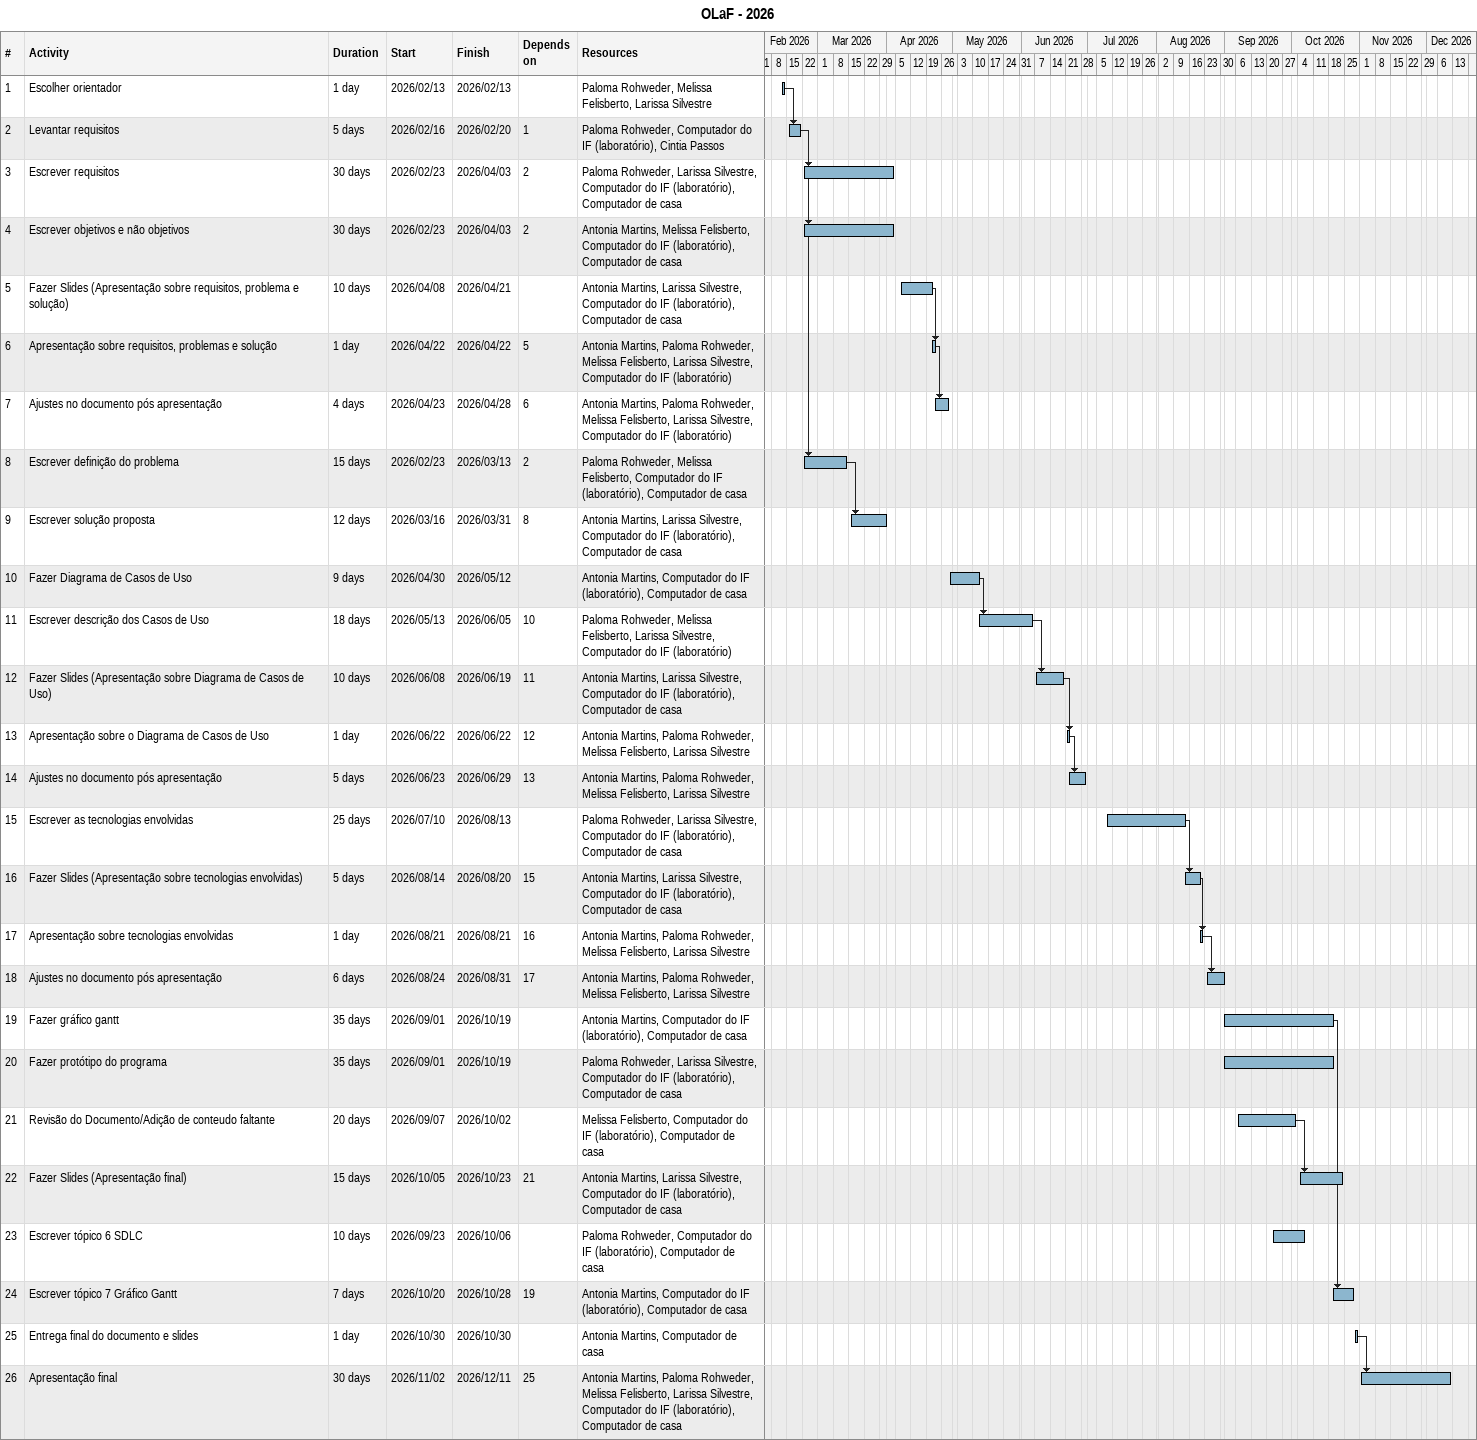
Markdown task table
OLaF - 2026

| ID | Task | Duration | Start | Finish | Predecessors | Resources |
|---|---|---|---|---|---|---|
| 1 | Escolher orientador | 1d | 2026-02-13 | 2026-02-13 |  | Paloma Rohweder, Melissa Felisberto, Larissa Silvestre |
| 2 | Levantar requisitos | 5d | 2026-02-16 | 2026-02-20 | 1 | Paloma Rohweder, Computador do IF (laboratório), Cintia Passos |
| 3 | Escrever requisitos | 30d | 2026-02-23 | 2026-04-03 | 2 | Paloma Rohweder, Larissa Silvestre, Computador do IF (laboratório), Computador de casa |
| 4 | Escrever objetivos e não objetivos | 30d | 2026-02-23 | 2026-04-03 | 2 | Antonia Martins, Melissa Felisberto, Computador do IF (laboratório), Computador de casa |
| 5 | Fazer Slides (Apresentação sobre requisitos, problema e solução) | 10d | 2026-04-08 | 2026-04-21 |  | Antonia Martins, Larissa Silvestre, Computador do IF (laboratório), Computador de casa |
| 6 | Apresentação sobre requisitos, problemas e solução | 1d | 2026-04-22 | 2026-04-22 | 5 | Antonia Martins, Paloma Rohweder, Melissa Felisberto, Larissa Silvestre, Computador do IF (laboratório) |
| 7 | Ajustes no documento pós apresentação | 4d | 2026-04-23 | 2026-04-28 | 6 | Antonia Martins, Paloma Rohweder, Melissa Felisberto, Larissa Silvestre, Computador do IF (laboratório) |
| 8 | Escrever definição do problema | 15d | 2026-02-23 | 2026-03-13 | 2 | Paloma Rohweder, Melissa Felisberto, Computador do IF (laboratório), Computador de casa |
| 9 | Escrever solução proposta | 12d | 2026-03-16 | 2026-03-31 | 8 | Antonia Martins, Larissa Silvestre, Computador do IF (laboratório), Computador de casa |
| 10 | Fazer Diagrama de Casos de Uso | 9d | 2026-04-30 | 2026-05-12 |  | Antonia Martins, Computador do IF (laboratório), Computador de casa |
| 11 | Escrever descrição dos Casos de Uso | 18d | 2026-05-13 | 2026-06-05 | 10 | Paloma Rohweder, Melissa Felisberto, Larissa Silvestre, Computador do IF (laboratório) |
| 12 | Fazer Slides (Apresentação sobre Diagrama de Casos de Uso) | 10d | 2026-06-08 | 2026-06-19 | 11 | Antonia Martins, Larissa Silvestre, Computador do IF (laboratório), Computador de casa |
| 13 | Apresentação sobre o Diagrama de Casos de Uso | 1d | 2026-06-22 | 2026-06-22 | 12 | Antonia Martins, Paloma Rohweder, Melissa Felisberto, Larissa Silvestre |
| 14 | Ajustes no documento pós apresentação | 5d | 2026-06-23 | 2026-06-29 | 13 | Antonia Martins, Paloma Rohweder, Melissa Felisberto, Larissa Silvestre |
| 15 | Escrever as tecnologias envolvidas | 25d | 2026-07-10 | 2026-08-13 |  | Paloma Rohweder, Larissa Silvestre, Computador do IF (laboratório), Computador de casa |
| 16 | Fazer Slides (Apresentação sobre tecnologias envolvidas) | 5d | 2026-08-14 | 2026-08-20 | 15 | Antonia Martins, Larissa Silvestre, Computador do IF (laboratório), Computador de casa |
| 17 | Apresentação sobre tecnologias envolvidas | 1d | 2026-08-21 | 2026-08-21 | 16 | Antonia Martins, Paloma Rohweder, Melissa Felisberto, Larissa Silvestre |
| 18 | Ajustes no documento pós apresentação | 6d | 2026-08-24 | 2026-08-31 | 17 | Antonia Martins, Paloma Rohweder, Melissa Felisberto, Larissa Silvestre |
| 19 | Fazer gráfico gantt | 35d | 2026-09-01 | 2026-10-19 |  | Antonia Martins, Computador do IF (laboratório), Computador de casa |
| 20 | Fazer protótipo do programa | 35d | 2026-09-01 | 2026-10-19 |  | Paloma Rohweder, Larissa Silvestre, Computador do IF (laboratório), Computador de casa |
| 21 | Revisão do Documento/Adição de conteudo faltante | 20d | 2026-09-07 | 2026-10-02 |  | Melissa Felisberto, Computador do IF (laboratório), Computador de casa |
| 22 | Fazer Slides (Apresentação final) | 15d | 2026-10-05 | 2026-10-23 | 21 | Antonia Martins, Larissa Silvestre, Computador do IF (laboratório), Computador de casa |
| 23 | Escrever tópico 6 SDLC | 10d | 2026-09-23 | 2026-10-06 |  | Paloma Rohweder, Computador do IF (laboratório), Computador de casa |
| 24 | Escrever tópico 7 Gráfico Gantt | 7d | 2026-10-20 | 2026-10-28 | 19 | Antonia Martins, Computador do IF (laboratório), Computador de casa |
| 25 | Entrega final do documento e slides | 1d | 2026-10-30 | 2026-10-30 |  | Antonia Martins, Computador de casa |
| 26 | Apresentação final | 30d | 2026-11-02 | 2026-12-11 | 25 | Antonia Martins, Paloma Rohweder, Melissa Felisberto, Larissa Silvestre, Computador do IF (laboratório), Computador de casa |
